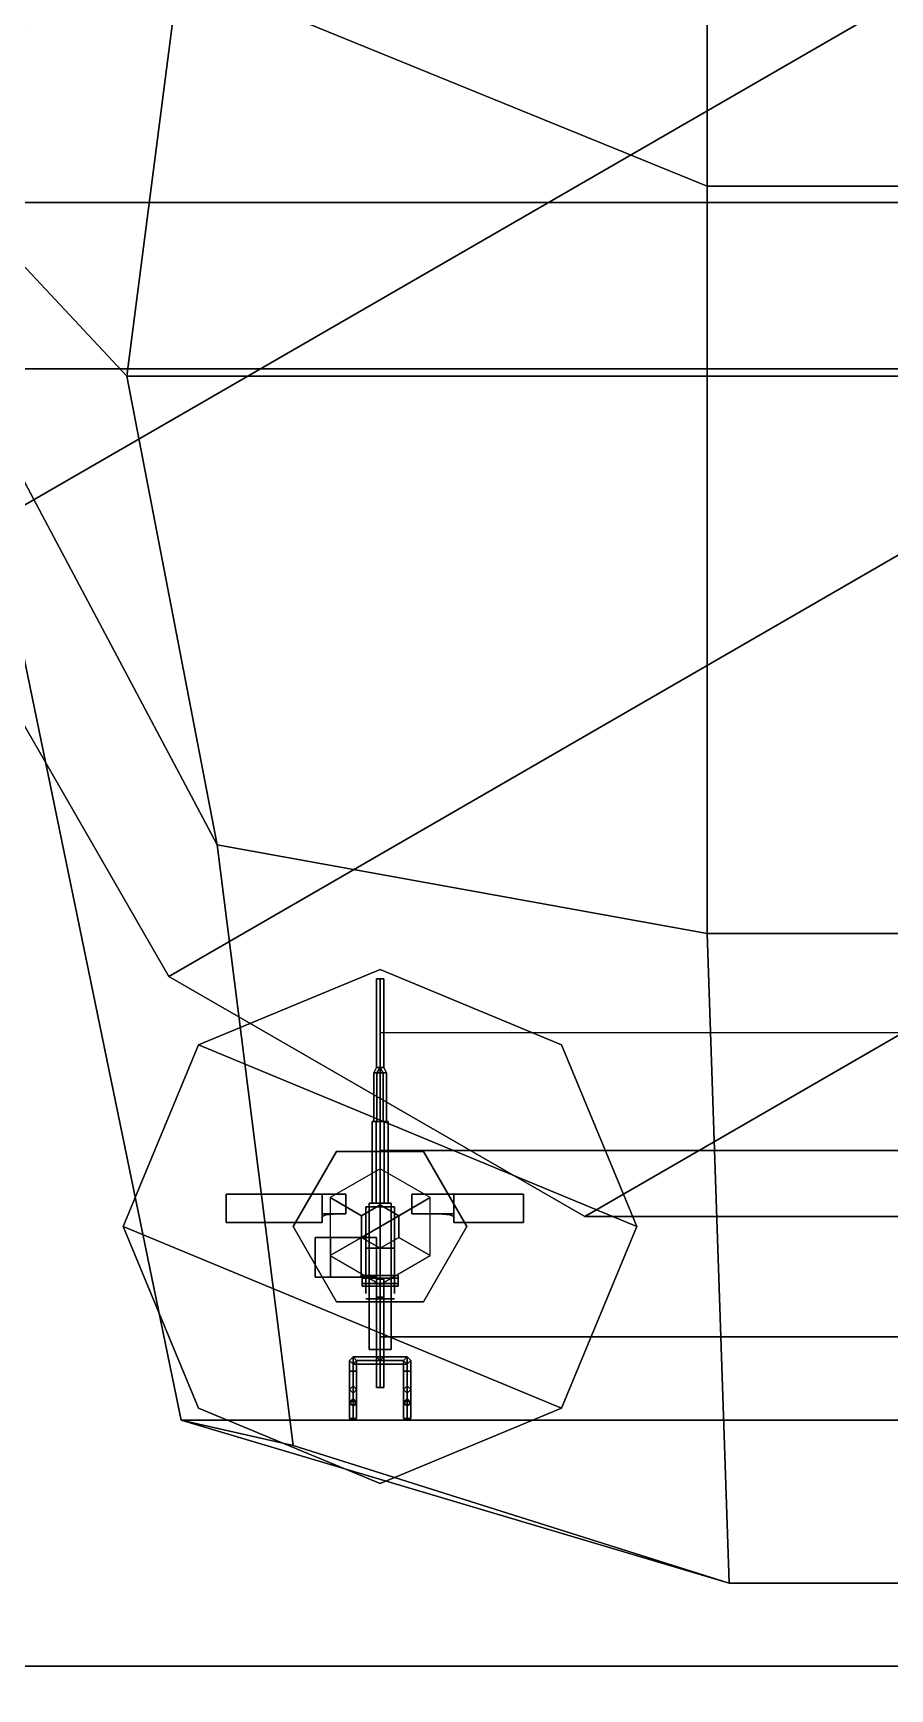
# Model space of a CAD drawing. Header units: millimetres. Extents: x -14 to 14, y -57 to 127.
# Drawn here: x -4.38 to 0.36, y 2.6 to 11.75 of the extents above; entities that cross this region are included whole.
import ezdxf

# ---------------------------------------------------------------- set-up
doc = ezdxf.new("R2010")
doc.units = ezdxf.units.MM
for name, color, linetype in [('barrel', 1, 'Continuous'), ('sleeve', 5, 'Continuous'), ('turret', 2, 'Continuous')]:
    doc.layers.add(name, color=color, linetype=linetype)

msp = doc.modelspace()

# ---------------------------------------------------------------- linework, layer by layer
for points in [[(-4.9552, 11.4877, 9.04), (1.3277, 15.1152, 9.04), (-1.3277, 15.1152, 9.04), (-3.6275, 13.7875, 9.04)], [(-4.9552, 8.8323, 9.04), (3.6275, 13.7875, 9.04), (1.3277, 15.1152, 9.04), (-4.9552, 11.4877, 9.04)], [(-3.6275, 6.5325, 9.04), (4.9552, 11.4877, 9.04), (3.6275, 13.7875, 9.04), (-4.9552, 8.8323, 9.04)], [(-3.6275, 13.7875, 3.99), (-4.9552, 11.4877, 3.99), (-4.9552, 11.4877, 9.04), (-3.6275, 13.7875, 9.04)], [(-12.39, 12.76, -4.35), (12.39, 12.76, -4.35), (12.39, 2.72, -4.35), (-12.39, 2.72, -4.35)], [(8.84, 12.76, 3.99), (-8.84, 12.76, 3.99), (-8.84, 2.72, 3.99), (8.84, 2.72, 3.99)], [(-1.3277, 5.2048, 9.04), (4.9552, 8.8323, 9.04), (4.9552, 11.4877, 9.04), (-3.6275, 6.5325, 9.04)], [(-4.9552, 8.8323, 3.99), (-3.6275, 6.5325, 3.99), (-3.6275, 6.5325, 9.04), (-4.9552, 8.8323, 9.04)], [(1.3277, 5.2048, 9.04), (3.6275, 6.5325, 9.04), (4.9552, 8.8323, 9.04), (-1.3277, 5.2048, 9.04)], [(-3.6275, 6.5325, 3.99), (-1.3277, 5.2048, 3.99), (-1.3277, 5.2048, 9.04), (-3.6275, 6.5325, 9.04)], [(-1.3277, 5.2048, 3.99), (1.3277, 5.2048, 3.99), (1.3277, 5.2048, 9.04), (-1.3277, 5.2048, 9.04)], [(-12.39, 2.72, -4.35), (12.39, 2.72, -4.35), (12.85, -7.26, -4.35), (-12.85, -7.26, -4.35)], [(8.84, 2.72, 3.99), (-8.84, 2.72, 3.99), (-9, -7.26, 3.99), (9, -7.26, 3.99)]]:
    msp.add_3dface(points)
at = {"layer": 'barrel'}
for points in [[(-2.4392, 6.52, 14.61), (-2.4592, 6.52, 14.59), (-2.4792, 6.52, 14.61), (-2.4592, 6.52, 14.63)], [(-2.4792, 6.52, 14.61), (-2.4592, 6.52, 14.59), (-2.4592, 6.03, 14.59), (-2.4792, 6.03, 14.61)], [(-2.4592, 6.52, 14.63), (-2.4792, 6.52, 14.61), (-2.4792, 6.03, 14.61), (-2.4592, 6.03, 14.63)], [(-2.4592, 6.52, 14.59), (-2.4392, 6.52, 14.61), (-2.4392, 6.03, 14.61), (-2.4592, 6.03, 14.59)], [(-2.4392, 6.52, 14.61), (-2.4592, 6.52, 14.63), (-2.4592, 6.03, 14.63), (-2.4392, 6.03, 14.61)]]:
    msp.add_3dface(points, dxfattribs=at)
at = {"layer": 'sleeve'}
for points in [[(-2.4592, 6.03, 14.63), (-2.4792, 6.03, 14.61), (-2.4942, 6, 14.61), (-2.4767, 6, 14.6403)], [(-2.4792, 6.03, 14.61), (-2.4592, 6.03, 14.59), (-2.4767, 6, 14.5797), (-2.4942, 6, 14.61)], [(-2.4767, 6, 14.6403), (-2.4942, 6, 14.61), (-2.4942, 5.73, 14.61), (-2.4767, 5.73, 14.6403)], [(-2.4942, 6, 14.61), (-2.4767, 6, 14.5797), (-2.4767, 5.73, 14.5797), (-2.4942, 5.73, 14.61)], [(-2.4592, 6.03, 14.63), (-2.4592, 6.03, 14.63), (-2.4767, 6, 14.6403), (-2.4417, 6, 14.6403)], [(-2.4592, 6.03, 14.59), (-2.4592, 6.03, 14.59), (-2.4417, 6, 14.5797), (-2.4767, 6, 14.5797)], [(-2.4767, 6, 14.5797), (-2.4417, 6, 14.5797), (-2.4417, 5.73, 14.5797), (-2.4767, 5.73, 14.5797)], [(-2.4417, 6, 14.6403), (-2.4767, 6, 14.6403), (-2.4767, 5.73, 14.6403), (-2.4417, 5.73, 14.6403)], [(-2.4392, 6.03, 14.61), (-2.4592, 6.03, 14.63), (-2.4417, 6, 14.6403), (-2.4242, 6, 14.61)], [(-2.4592, 6.03, 14.59), (-2.4392, 6.03, 14.61), (-2.4242, 6, 14.61), (-2.4417, 6, 14.5797)], [(-2.4242, 6, 14.61), (-2.4417, 6, 14.6403), (-2.4417, 5.73, 14.6403), (-2.4242, 5.73, 14.61)], [(-2.4417, 6, 14.5797), (-2.4242, 6, 14.61), (-2.4242, 5.73, 14.61), (-2.4417, 5.73, 14.5797)], [(-2.4142, 5.73, 14.61), (-2.5042, 5.73, 14.61), (-2.4817, 5.73, 14.649), (-2.4367, 5.73, 14.649)], [(-2.4817, 5.73, 14.649), (-2.5042, 5.73, 14.61), (-2.5042, 5.28, 14.61), (-2.4817, 5.28, 14.649)], [(-2.4367, 5.73, 14.571), (-2.4817, 5.73, 14.571), (-2.5042, 5.73, 14.61), (-2.4142, 5.73, 14.61)], [(-2.5042, 5.73, 14.61), (-2.4817, 5.73, 14.571), (-2.4817, 5.28, 14.571), (-2.5042, 5.28, 14.61)], [(-2.4817, 5.73, 14.571), (-2.4367, 5.73, 14.571), (-2.4367, 5.28, 14.571), (-2.4817, 5.28, 14.571)], [(-2.4367, 5.73, 14.649), (-2.4817, 5.73, 14.649), (-2.4817, 5.28, 14.649), (-2.4367, 5.28, 14.649)], [(-2.4142, 5.73, 14.61), (-2.4367, 5.73, 14.649), (-2.4367, 5.28, 14.649), (-2.4142, 5.28, 14.61)], [(-2.4367, 5.73, 14.571), (-2.4142, 5.73, 14.61), (-2.4142, 5.28, 14.61), (-2.4367, 5.28, 14.571)], [(-2.5192, 5.28, 14.68), (-2.5192, 5.28, 14.56), (-2.5192, 4.47, 14.56), (-2.5192, 4.47, 14.68)], [(-2.3992, 5.28, 14.68), (-2.3992, 5.28, 14.56), (-2.5192, 5.28, 14.56), (-2.5192, 5.28, 14.68)], [(-2.5192, 5.28, 14.56), (-2.3992, 5.28, 14.56), (-2.3992, 4.47, 14.56), (-2.5192, 4.47, 14.56)], [(-2.5192, 4.47, 14.68), (-2.3992, 4.47, 14.68), (-2.3992, 5.28, 14.68), (-2.5192, 5.28, 14.68)], [(-2.3992, 4.47, 14.68), (-2.3992, 4.47, 14.56), (-2.3992, 5.28, 14.56), (-2.3992, 5.28, 14.68)], [(-2.5642, 5.09, 14.5928), (-2.7342, 5.09, 14.5928), (-2.8192, 5.09, 14.74), (-2.4792, 5.09, 14.74)], [(-2.8192, 5.09, 14.74), (-2.7342, 5.09, 14.5928), (-2.7342, 4.87, 14.5928), (-2.8192, 4.87, 14.74)], [(-2.4792, 5.09, 14.74), (-2.8192, 5.09, 14.74), (-2.7342, 5.09, 14.8872), (-2.5642, 5.09, 14.8872)], [(-2.7342, 5.09, 14.8872), (-2.8192, 5.09, 14.74), (-2.8192, 4.87, 14.74), (-2.7342, 4.87, 14.8872)], [(-2.7342, 5.09, 14.5928), (-2.5642, 5.09, 14.5928), (-2.5642, 4.87, 14.5928), (-2.7342, 4.87, 14.5928)], [(-2.5642, 5.09, 14.8872), (-2.7342, 5.09, 14.8872), (-2.7342, 4.87, 14.8872), (-2.5642, 4.87, 14.8872)], [(-2.5642, 5.09, 14.5928), (-2.4792, 5.09, 14.74), (-2.4792, 4.87, 14.74), (-2.5642, 4.87, 14.5928)], [(-2.4792, 5.09, 14.74), (-2.5642, 5.09, 14.8872), (-2.5642, 4.87, 14.8872), (-2.4792, 4.87, 14.74)], [(-2.7342, 4.87, 14.5928), (-2.5642, 4.87, 14.5928), (-2.4792, 4.87, 14.74), (-2.8192, 4.87, 14.74)], [(-2.8192, 4.87, 14.74), (-2.4792, 4.87, 14.74), (-2.5642, 4.87, 14.8872), (-2.7342, 4.87, 14.8872)], [(-2.5592, 4.82, 14.6), (-2.5592, 4.88, 14.6), (-2.5592, 4.865, 14.574), (-2.5592, 4.835, 14.574)], [(-2.5592, 4.835, 14.626), (-2.5592, 4.865, 14.626), (-2.5592, 4.88, 14.6), (-2.5592, 4.82, 14.6)], [(-2.3592, 4.88, 14.6), (-2.3592, 4.865, 14.574), (-2.5592, 4.865, 14.574), (-2.5592, 4.88, 14.6)], [(-2.3592, 4.865, 14.626), (-2.3592, 4.88, 14.6), (-2.5592, 4.88, 14.6), (-2.5592, 4.865, 14.626)], [(-2.3592, 4.865, 14.574), (-2.3592, 4.835, 14.574), (-2.5592, 4.835, 14.574), (-2.5592, 4.865, 14.574)], [(-2.3592, 4.835, 14.626), (-2.3592, 4.865, 14.626), (-2.5592, 4.865, 14.626), (-2.5592, 4.835, 14.626)], [(-2.4792, 4.86, 14.54), (-2.4592, 4.86, 14.52), (-2.4592, 4.41, 14.52), (-2.4792, 4.43, 14.54)], [(-2.4592, 4.86, 14.56), (-2.4792, 4.86, 14.54), (-2.4792, 4.43, 14.54), (-2.4592, 4.41, 14.56)], [(-2.4592, 4.86, 14.52), (-2.4392, 4.86, 14.54), (-2.4392, 4.43, 14.54), (-2.4592, 4.41, 14.52)], [(-2.4392, 4.86, 14.54), (-2.4592, 4.86, 14.56), (-2.4592, 4.41, 14.56), (-2.4392, 4.43, 14.54)], [(-2.3592, 4.835, 14.574), (-2.3592, 4.865, 14.574), (-2.3592, 4.88, 14.6), (-2.3592, 4.82, 14.6)], [(-2.3592, 4.82, 14.6), (-2.3592, 4.88, 14.6), (-2.3592, 4.865, 14.626), (-2.3592, 4.835, 14.626)], [(-2.3592, 4.835, 14.574), (-2.3592, 4.82, 14.6), (-2.5592, 4.82, 14.6), (-2.5592, 4.835, 14.574)], [(-2.3592, 4.82, 14.6), (-2.3592, 4.835, 14.626), (-2.5592, 4.835, 14.626), (-2.5592, 4.82, 14.6)], [(-2.4392, 4.76, 14.93), (-2.4592, 4.76, 14.91), (-2.4792, 4.76, 14.93), (-2.4592, 4.76, 14.95)], [(-2.4792, 4.76, 14.93), (-2.4592, 4.76, 14.91), (-2.4592, 4.26, 14.91), (-2.4792, 4.26, 14.93)], [(-2.4592, 4.76, 14.95), (-2.4792, 4.76, 14.93), (-2.4792, 4.26, 14.93), (-2.4592, 4.26, 14.95)], [(-2.4592, 4.76, 14.91), (-2.4392, 4.76, 14.93), (-2.4392, 4.26, 14.93), (-2.4592, 4.26, 14.91)], [(-2.4392, 4.76, 14.93), (-2.4592, 4.76, 14.95), (-2.4592, 4.26, 14.95), (-2.4392, 4.26, 14.93)], [(-2.4992, 4.75, 14.9607), (-2.5392, 4.75, 15.03), (-2.3792, 4.75, 15.03), (-2.4192, 4.75, 14.9607)], [(-2.4192, 4.75, 14.9607), (-2.3792, 4.75, 15.03), (-2.5392, 4.75, 15.03), (-2.4992, 4.75, 14.9607)], [(-2.3792, 4.75, 15.03), (-2.4192, 4.75, 15.0993), (-2.4992, 4.75, 15.0993), (-2.5392, 4.75, 15.03)], [(-2.5392, 4.75, 15.03), (-2.4992, 4.75, 15.0993), (-2.4192, 4.75, 15.0993), (-2.3792, 4.75, 15.03)], [(-2.4592, 4.66, 14.68), (-2.4592, 4.51, 14.92), (-2.4592, 4.61, 14.92), (-2.4592, 4.75, 14.68)], [(-2.4592, 4.75, 14.68), (-2.4592, 4.61, 14.92), (-2.4592, 4.51, 14.92), (-2.4592, 4.66, 14.68)], [(-2.6092, 4.43, 14.54), (-2.6292, 4.41, 14.52), (-2.6292, 4.41, 14.72), (-2.6092, 4.43, 14.74)], [(-2.6092, 4.43, 14.74), (-2.6292, 4.41, 14.72), (-2.6292, 4.35, 14.78), (-2.6092, 4.35, 14.8)], [(-2.6292, 4.41, 14.52), (-2.6092, 4.39, 14.54), (-2.6092, 4.39, 14.7), (-2.6292, 4.41, 14.72)], [(-2.6292, 4.41, 14.72), (-2.6092, 4.39, 14.7), (-2.6092, 4.35, 14.76), (-2.6292, 4.35, 14.78)], [(-2.5892, 4.41, 14.52), (-2.6092, 4.43, 14.54), (-2.6092, 4.43, 14.74), (-2.5892, 4.41, 14.72)], [(-2.5892, 4.41, 14.52), (-2.6092, 4.43, 14.54), (-2.3092, 4.43, 14.54), (-2.3292, 4.41, 14.52)], [(-2.6092, 4.43, 14.54), (-2.5892, 4.41, 14.56), (-2.3292, 4.41, 14.56), (-2.3092, 4.43, 14.54)], [(-2.5892, 4.41, 14.72), (-2.6092, 4.43, 14.74), (-2.6092, 4.35, 14.8), (-2.5892, 4.35, 14.78)], [(-2.6092, 4.39, 14.54), (-2.5892, 4.41, 14.52), (-2.5892, 4.41, 14.72), (-2.6092, 4.39, 14.7)], [(-2.6092, 4.39, 14.54), (-2.5892, 4.41, 14.52), (-2.3292, 4.41, 14.52), (-2.3092, 4.39, 14.54)], [(-2.5892, 4.41, 14.56), (-2.6092, 4.39, 14.54), (-2.3092, 4.39, 14.54), (-2.3292, 4.41, 14.56)], [(-2.6092, 4.39, 14.7), (-2.5892, 4.41, 14.72), (-2.5892, 4.35, 14.78), (-2.6092, 4.35, 14.76)], [(-2.5192, 4.47, 14.56), (-2.3992, 4.47, 14.56), (-2.3992, 4.47, 14.68), (-2.5192, 4.47, 14.68)], [(-2.3092, 4.43, 14.54), (-2.3292, 4.41, 14.52), (-2.3292, 4.41, 14.72), (-2.3092, 4.43, 14.74)], [(-2.3092, 4.43, 14.74), (-2.3292, 4.41, 14.72), (-2.3292, 4.35, 14.78), (-2.3092, 4.35, 14.8)], [(-2.3292, 4.41, 14.52), (-2.3092, 4.39, 14.54), (-2.3092, 4.39, 14.7), (-2.3292, 4.41, 14.72)], [(-2.3292, 4.41, 14.72), (-2.3092, 4.39, 14.7), (-2.3092, 4.35, 14.76), (-2.3292, 4.35, 14.78)], [(-2.2892, 4.41, 14.52), (-2.3092, 4.43, 14.54), (-2.3092, 4.43, 14.74), (-2.2892, 4.41, 14.72)], [(-2.2892, 4.41, 14.72), (-2.3092, 4.43, 14.74), (-2.3092, 4.35, 14.8), (-2.2892, 4.35, 14.78)], [(-2.3092, 4.39, 14.54), (-2.2892, 4.41, 14.52), (-2.2892, 4.41, 14.72), (-2.3092, 4.39, 14.7)], [(-2.3092, 4.39, 14.7), (-2.2892, 4.41, 14.72), (-2.2892, 4.35, 14.78), (-2.3092, 4.35, 14.76)], [(-2.6292, 4.35, 14.78), (-2.6092, 4.35, 14.76), (-2.6092, 4.27, 14.76), (-2.6292, 4.25, 14.78)], [(-2.6092, 4.35, 14.8), (-2.6292, 4.35, 14.78), (-2.6292, 4.25, 14.78), (-2.6092, 4.27, 14.8)], [(-2.6092, 4.35, 14.76), (-2.5892, 4.35, 14.78), (-2.5892, 4.25, 14.78), (-2.6092, 4.27, 14.76)], [(-2.5892, 4.35, 14.78), (-2.6092, 4.35, 14.8), (-2.6092, 4.27, 14.8), (-2.5892, 4.25, 14.78)], [(-2.3292, 4.35, 14.78), (-2.3092, 4.35, 14.76), (-2.3092, 4.27, 14.76), (-2.3292, 4.25, 14.78)], [(-2.3092, 4.35, 14.8), (-2.3292, 4.35, 14.78), (-2.3292, 4.25, 14.78), (-2.3092, 4.27, 14.8)], [(-2.3092, 4.35, 14.76), (-2.2892, 4.35, 14.78), (-2.2892, 4.25, 14.78), (-2.3092, 4.27, 14.76)], [(-2.2892, 4.35, 14.78), (-2.3092, 4.35, 14.8), (-2.3092, 4.27, 14.8), (-2.2892, 4.25, 14.78)], [(-2.6092, 4.27, 14.7), (-2.6292, 4.25, 14.72), (-2.6292, 4.25, 14.83), (-2.6092, 4.27, 14.85)], [(-2.6092, 4.19, 14.64), (-2.6292, 4.17, 14.67), (-2.6292, 4.25, 14.72), (-2.6092, 4.27, 14.7)], [(-2.6092, 4.27, 14.85), (-2.6292, 4.25, 14.83), (-2.6292, 4.18, 14.88), (-2.6092, 4.2, 14.9)], [(-2.6292, 4.25, 14.72), (-2.6092, 4.23, 14.74), (-2.6092, 4.23, 14.81), (-2.6292, 4.25, 14.83)], [(-2.6292, 4.25, 14.83), (-2.6092, 4.23, 14.81), (-2.6092, 4.16, 14.86), (-2.6292, 4.18, 14.88)], [(-2.6292, 4.17, 14.67), (-2.6092, 4.16, 14.69), (-2.6092, 4.23, 14.74), (-2.6292, 4.25, 14.72)], [(-2.5892, 4.25, 14.72), (-2.6092, 4.27, 14.7), (-2.6092, 4.27, 14.85), (-2.5892, 4.25, 14.83)], [(-2.5892, 4.17, 14.67), (-2.6092, 4.19, 14.64), (-2.6092, 4.27, 14.7), (-2.5892, 4.25, 14.72)], [(-2.5892, 4.25, 14.83), (-2.6092, 4.27, 14.85), (-2.6092, 4.2, 14.9), (-2.5892, 4.18, 14.88)], [(-2.6092, 4.23, 14.74), (-2.5892, 4.25, 14.72), (-2.5892, 4.25, 14.83), (-2.6092, 4.23, 14.81)], [(-2.6092, 4.23, 14.81), (-2.5892, 4.25, 14.83), (-2.5892, 4.18, 14.88), (-2.6092, 4.16, 14.86)], [(-2.6092, 4.16, 14.69), (-2.5892, 4.17, 14.67), (-2.5892, 4.25, 14.72), (-2.6092, 4.23, 14.74)], [(-2.4592, 4.26, 14.95), (-2.4792, 4.26, 14.93), (-2.4592, 4.26, 14.91), (-2.4392, 4.26, 14.93)], [(-2.3092, 4.27, 14.7), (-2.3292, 4.25, 14.72), (-2.3292, 4.25, 14.83), (-2.3092, 4.27, 14.85)], [(-2.3092, 4.19, 14.64), (-2.3292, 4.17, 14.67), (-2.3292, 4.25, 14.72), (-2.3092, 4.27, 14.7)], [(-2.3092, 4.27, 14.85), (-2.3292, 4.25, 14.83), (-2.3292, 4.18, 14.88), (-2.3092, 4.2, 14.9)], [(-2.3292, 4.25, 14.72), (-2.3092, 4.23, 14.74), (-2.3092, 4.23, 14.81), (-2.3292, 4.25, 14.83)], [(-2.3292, 4.25, 14.83), (-2.3092, 4.23, 14.81), (-2.3092, 4.16, 14.86), (-2.3292, 4.18, 14.88)], [(-2.3292, 4.17, 14.67), (-2.3092, 4.16, 14.69), (-2.3092, 4.23, 14.74), (-2.3292, 4.25, 14.72)], [(-2.2892, 4.25, 14.72), (-2.3092, 4.27, 14.7), (-2.3092, 4.27, 14.85), (-2.2892, 4.25, 14.83)], [(-2.2892, 4.17, 14.67), (-2.3092, 4.19, 14.64), (-2.3092, 4.27, 14.7), (-2.2892, 4.25, 14.72)], [(-2.2892, 4.25, 14.83), (-2.3092, 4.27, 14.85), (-2.3092, 4.2, 14.9), (-2.2892, 4.18, 14.88)], [(-2.3092, 4.23, 14.74), (-2.2892, 4.25, 14.72), (-2.2892, 4.25, 14.83), (-2.3092, 4.23, 14.81)], [(-2.3092, 4.23, 14.81), (-2.2892, 4.25, 14.83), (-2.2892, 4.18, 14.88), (-2.3092, 4.16, 14.86)], [(-2.3092, 4.16, 14.69), (-2.2892, 4.17, 14.67), (-2.2892, 4.25, 14.72), (-2.3092, 4.23, 14.74)], [(-2.6292, 4.09, 14.88), (-2.6092, 4.09, 14.9), (-2.6092, 4.2, 14.9), (-2.6292, 4.18, 14.88)], [(-2.6092, 4.19, 14.64), (-2.5892, 4.17, 14.67), (-2.6092, 4.16, 14.69), (-2.6292, 4.17, 14.67)], [(-2.6092, 4.09, 14.86), (-2.6292, 4.09, 14.88), (-2.6292, 4.18, 14.88), (-2.6092, 4.16, 14.86)], [(-2.6092, 4.09, 14.9), (-2.5892, 4.09, 14.88), (-2.5892, 4.18, 14.88), (-2.6092, 4.2, 14.9)], [(-2.5892, 4.09, 14.88), (-2.6092, 4.09, 14.86), (-2.6092, 4.16, 14.86), (-2.5892, 4.18, 14.88)], [(-2.3292, 4.09, 14.88), (-2.3092, 4.09, 14.9), (-2.3092, 4.2, 14.9), (-2.3292, 4.18, 14.88)], [(-2.3092, 4.19, 14.64), (-2.2892, 4.17, 14.67), (-2.3092, 4.16, 14.69), (-2.3292, 4.17, 14.67)], [(-2.3092, 4.09, 14.86), (-2.3292, 4.09, 14.88), (-2.3292, 4.18, 14.88), (-2.3092, 4.16, 14.86)], [(-2.3092, 4.09, 14.9), (-2.2892, 4.09, 14.88), (-2.2892, 4.18, 14.88), (-2.3092, 4.2, 14.9)], [(-2.2892, 4.09, 14.88), (-2.3092, 4.09, 14.86), (-2.3092, 4.16, 14.86), (-2.2892, 4.18, 14.88)], [(-2.6092, 4.09, 14.86), (-2.5892, 4.09, 14.88), (-2.6092, 4.09, 14.9), (-2.6292, 4.09, 14.88)], [(-2.3092, 4.09, 14.86), (-2.2892, 4.09, 14.88), (-2.3092, 4.09, 14.9), (-2.3292, 4.09, 14.88)]]:
    msp.add_3dface(points, dxfattribs=at)
at = {"layer": 'turret'}
for points in [[(-0.65, 10.9, 11.77), (-0.65, 11.95, 11.62), (-2.5, 13.38, 11.13), (-3.57, 12.09, 11.2)], [(-4.76, 10.81, 9.04), (-4.2, 12.48, 9.04), (4.2, 12.48, 9.04), (4.76, 10.81, 9.04)], [(-3.57, 12.09, 11.2), (-4.2, 12.48, 9.04), (-4.76, 10.81, 9.04), (-3.86, 9.85, 11.24)], [(-0.65, 9.85, 11.77), (-0.65, 10.9, 11.77), (-3.57, 12.09, 11.2), (-3.86, 9.85, 11.24)], [(-0.65, 11.95, 11.62), (-0.65, 10.9, 11.77), (0.65, 10.9, 11.77), (0.65, 11.95, 11.62)], [(-0.65, 10.9, 11.77), (-0.65, 9.85, 11.77), (0.65, 9.85, 11.77), (0.65, 10.9, 11.77)], [(-4.76, 9.89, 9.04), (-4.76, 10.81, 9.04), (4.76, 10.81, 9.04), (4.76, 9.89, 9.04)], [(-3.86, 9.85, 11.24), (-4.76, 10.81, 9.04), (-4.76, 9.89, 9.04), (-3.36, 7.26, 11.61)], [(-3.56, 4.08, 9.04), (-4.76, 9.89, 9.04), (4.76, 9.89, 9.04), (3.56, 4.08, 9.04)], [(-3.36, 7.26, 11.61), (-4.76, 9.89, 9.04), (-3.56, 4.08, 9.04), (-2.94, 3.94, 11.61)], [(-0.65, 6.77, 12.08), (-0.65, 9.85, 11.77), (-3.86, 9.85, 11.24), (-3.36, 7.26, 11.61)], [(-0.65, 9.85, 11.77), (-0.65, 6.77, 12.08), (0.65, 6.77, 12.08), (0.65, 9.85, 11.77)], [(-0.53, 3.18, 12.08), (-0.65, 6.77, 12.08), (-3.36, 7.26, 11.61), (-2.94, 3.94, 11.61)], [(-0.65, 6.77, 12.08), (-0.53, 3.18, 12.08), (0.53, 3.18, 12.08), (0.65, 6.77, 12.08)], [(-3.4641, 6.1541, 13.91), (-2.46, 6.57, 13.91), (-2.46, 6.57, 13.1), (-3.4641, 6.1541, 13.1)], [(-2.46, 6.57, 13.91), (-3.4641, 6.1541, 13.91), (-3.4641, 6.1541, 13.1), (-2.46, 6.57, 13.1)], [(-1.04, 5.15, 13.1), (-3.4641, 6.1541, 13.1), (-2.46, 6.57, 13.1), (-1.4559, 6.1541, 13.1)], [(-3.4641, 6.1541, 13.1), (-1.04, 5.15, 13.1), (-1.4559, 6.1541, 13.1), (-2.46, 6.57, 13.1)], [(-2.46, 6.57, 13.91), (-1.4559, 6.1541, 13.91), (-1.4559, 6.1541, 13.1), (-2.46, 6.57, 13.1)], [(-1.4559, 6.1541, 13.91), (-2.46, 6.57, 13.91), (-2.46, 6.57, 13.1), (-1.4559, 6.1541, 13.1)], [(-3.88, 5.15, 13.91), (-3.4641, 6.1541, 13.91), (-3.4641, 6.1541, 13.1), (-3.88, 5.15, 13.1)], [(-3.4641, 6.1541, 13.91), (-3.88, 5.15, 13.91), (-3.88, 5.15, 13.1), (-3.4641, 6.1541, 13.1)], [(-1.4559, 4.1459, 13.1), (-3.88, 5.15, 13.1), (-3.4641, 6.1541, 13.1), (-1.04, 5.15, 13.1)], [(-3.88, 5.15, 13.1), (-1.4559, 4.1459, 13.1), (-1.04, 5.15, 13.1), (-3.4641, 6.1541, 13.1)], [(2.46, 5.57, 12.54), (2.46, 6.22, 11.76), (-2.46, 6.22, 11.76), (-2.46, 5.57, 12.54)], [(-2.46, 5.57, 12.54), (-2.46, 6.22, 11.76), (-2.46, 4.54, 11.76), (-2.46, 4.54, 12.54)], [(-1.4559, 6.1541, 13.91), (-1.04, 5.15, 13.91), (-1.04, 5.15, 13.1), (-1.4559, 6.1541, 13.1)], [(-1.04, 5.15, 13.91), (-1.4559, 6.1541, 13.91), (-1.4559, 6.1541, 13.1), (-1.04, 5.15, 13.1)], [(-2.7, 5.5657, 11.72), (-2.94, 5.15, 11.68), (-2.94, 5.15, 13.1), (-2.7, 5.5657, 13.1)], [(-2.22, 5.5657, 11.8), (-2.7, 5.5657, 11.72), (-2.7, 5.5657, 13.1), (-2.22, 5.5657, 13.1)], [(2.46, 4.54, 12.54), (2.46, 5.57, 12.54), (-2.46, 5.57, 12.54), (-2.46, 4.54, 12.54)], [(-1.98, 5.15, 12.54), (-2.22, 5.5657, 11.8), (-2.22, 5.5657, 13.1), (-1.98, 5.15, 13.1)], [(-2.5631, 5.21, 14.38), (-2.4592, 5.27, 14.38), (-2.4592, 5.47, 13.1), (-2.7363, 5.31, 13.1)], [(-2.4592, 5.27, 14.38), (-2.3553, 5.21, 14.38), (-2.182, 5.31, 13.1), (-2.4592, 5.47, 13.1)], [(-2.7791, 5.3286, 14.2676), (-2.7791, 5.172, 15.1556), (-3.31, 5.172, 15.1556), (-3.31, 5.3286, 14.2676)], [(-3.31, 5.3286, 14.2676), (-3.31, 5.172, 15.1556), (-2.7791, 5.172, 15.1556), (-2.7791, 5.3286, 14.2676)], [(-2.6482, 5.3286, 14.2676), (-2.6482, 5.22, 14.8835), (-2.7791, 5.22, 14.8835), (-2.7791, 5.3286, 14.2676)], [(-2.7791, 5.3286, 14.2676), (-2.7791, 5.22, 14.8835), (-2.6482, 5.22, 14.8835), (-2.6482, 5.3286, 14.2676)], [(-2.5631, 5.09, 14.38), (-2.5631, 5.21, 14.38), (-2.7363, 5.31, 13.1), (-2.7363, 4.99, 13.1)], [(-2.3553, 5.21, 14.38), (-2.3553, 5.09, 14.38), (-2.182, 4.99, 13.1), (-2.182, 5.31, 13.1)], [(-2.2846, 5.3286, 14.2676), (-2.2846, 5.22, 14.8835), (-2.0519, 5.22, 14.8835), (-2.0519, 5.3286, 14.2676)], [(-2.0519, 5.3286, 14.2676), (-2.0519, 5.22, 14.8835), (-2.2846, 5.22, 14.8835), (-2.2846, 5.3286, 14.2676)], [(-2.0519, 5.3286, 14.2676), (-2.0519, 5.172, 15.1556), (-1.6665, 5.172, 15.1556), (-1.6665, 5.3286, 14.2676)], [(-1.6665, 5.3286, 14.2676), (-1.6665, 5.172, 15.1556), (-2.0519, 5.172, 15.1556), (-2.0519, 5.3286, 14.2676)], [(-2.6992, 5.22, 14.8835), (-2.7573, 5.2149, 14.9121), (-2.7791, 5.2048, 14.9694), (-2.7791, 5.22, 14.8835)], [(-2.7791, 5.22, 14.8835), (-2.7791, 5.2048, 14.9694), (-2.7573, 5.2149, 14.9121), (-2.6992, 5.22, 14.8835)], [(-2.4592, 5.27, 14.48), (-2.5631, 5.21, 14.48), (-2.5631, 5.09, 14.48), (-2.3553, 5.21, 14.48)], [(-2.4592, 5.27, 14.38), (-2.5631, 5.21, 14.38), (-2.5631, 5.21, 14.48), (-2.4592, 5.27, 14.48)], [(-2.5392, 5.02, 14.5), (-2.5392, 5.21, 14.57), (-2.5392, 5.26, 14.48), (-2.5392, 5.03, 14.48)], [(-2.5392, 5.03, 14.48), (-2.5392, 5.26, 14.48), (-2.5392, 5.21, 14.57), (-2.5392, 5.02, 14.5)], [(-2.3792, 5.03, 14.48), (-2.3792, 5.26, 14.48), (-2.5392, 5.26, 14.48), (-2.5392, 5.03, 14.48)], [(-2.5392, 5.03, 14.48), (-2.5392, 5.26, 14.48), (-2.3792, 5.26, 14.48), (-2.3792, 5.03, 14.48)], [(-2.3553, 5.21, 14.38), (-2.4592, 5.27, 14.38), (-2.4592, 5.27, 14.48), (-2.3553, 5.21, 14.48)], [(-2.3792, 5.03, 14.48), (-2.3792, 5.26, 14.48), (-2.3792, 5.21, 14.57), (-2.3792, 5.02, 14.5)], [(-2.3792, 5.02, 14.5), (-2.3792, 5.21, 14.57), (-2.3792, 5.26, 14.48), (-2.3792, 5.03, 14.48)], [(-2.0519, 5.22, 14.8835), (-2.0519, 5.2048, 14.9694), (-2.0738, 5.2149, 14.9121), (-2.1319, 5.22, 14.8835)], [(-2.1319, 5.22, 14.8835), (-2.0738, 5.2149, 14.9121), (-2.0519, 5.2048, 14.9694), (-2.0519, 5.22, 14.8835)], [(-3.4641, 4.1459, 13.91), (-3.88, 5.15, 13.91), (-3.88, 5.15, 13.1), (-3.4641, 4.1459, 13.1)], [(-3.88, 5.15, 13.91), (-3.4641, 4.1459, 13.91), (-3.4641, 4.1459, 13.1), (-3.88, 5.15, 13.1)], [(-2.46, 3.73, 13.1), (-3.4641, 4.1459, 13.1), (-3.88, 5.15, 13.1), (-1.4559, 4.1459, 13.1)], [(-3.4641, 4.1459, 13.1), (-2.46, 3.73, 13.1), (-1.4559, 4.1459, 13.1), (-3.88, 5.15, 13.1)], [(-2.94, 5.15, 11.68), (-2.7, 4.7343, 11.72), (-2.7, 4.7343, 13.1), (-2.94, 5.15, 13.1)], [(-2.3553, 5.21, 14.48), (-2.5631, 5.09, 14.48), (-2.4592, 5.03, 14.48), (-2.3553, 5.09, 14.48)], [(-2.5631, 5.21, 14.38), (-2.5631, 5.09, 14.38), (-2.5631, 5.09, 14.48), (-2.5631, 5.21, 14.48)], [(-2.5392, 5.02, 14.5), (-2.5392, 5.21, 14.57), (-2.5392, 4.92, 14.62), (-2.5392, 4.9, 14.56)], [(-2.5392, 4.9, 14.56), (-2.5392, 4.92, 14.62), (-2.5392, 5.21, 14.57), (-2.5392, 5.02, 14.5)], [(-2.3792, 5.02, 14.5), (-2.3792, 5.21, 14.57), (-2.3792, 4.92, 14.62), (-2.3792, 4.9, 14.56)], [(-2.3792, 4.9, 14.56), (-2.3792, 4.92, 14.62), (-2.3792, 5.21, 14.57), (-2.3792, 5.02, 14.5)], [(-2.3553, 5.09, 14.38), (-2.3553, 5.21, 14.38), (-2.3553, 5.21, 14.48), (-2.3553, 5.09, 14.48)], [(-2.22, 4.7343, 11.8), (-1.98, 5.15, 12.54), (-1.98, 5.15, 13.1), (-2.22, 4.7343, 13.1)], [(-1.04, 5.15, 13.91), (-1.4559, 4.1459, 13.91), (-1.4559, 4.1459, 13.1), (-1.04, 5.15, 13.1)], [(-1.4559, 4.1459, 13.91), (-1.04, 5.15, 13.91), (-1.04, 5.15, 13.1), (-1.4559, 4.1459, 13.1)], [(-2.4592, 5.03, 14.38), (-2.5631, 5.09, 14.38), (-2.7363, 4.99, 13.1), (-2.4592, 4.83, 13.1)], [(-2.5631, 5.09, 14.38), (-2.4592, 5.03, 14.38), (-2.4592, 5.03, 14.48), (-2.5631, 5.09, 14.48)], [(-2.4592, 5.03, 14.38), (-2.3553, 5.09, 14.38), (-2.3553, 5.09, 14.48), (-2.4592, 5.03, 14.48)], [(-2.3553, 5.09, 14.38), (-2.4592, 5.03, 14.38), (-2.4592, 4.83, 13.1), (-2.182, 4.99, 13.1)], [(-2.5392, 4.83, 14.54), (-2.5392, 4.85, 14.67), (-2.5392, 4.92, 14.62), (-2.5392, 4.9, 14.56)], [(-2.5392, 4.9, 14.56), (-2.5392, 4.92, 14.62), (-2.5392, 4.85, 14.67), (-2.5392, 4.83, 14.54)], [(-2.5392, 4.78, 14.58), (-2.5392, 4.78, 14.63), (-2.5392, 4.85, 14.67), (-2.5392, 4.83, 14.54)], [(-2.5392, 4.83, 14.54), (-2.5392, 4.85, 14.67), (-2.5392, 4.78, 14.63), (-2.5392, 4.78, 14.58)], [(-2.3792, 4.9, 14.56), (-2.3792, 4.92, 14.62), (-2.3792, 4.85, 14.67), (-2.3792, 4.83, 14.54)], [(-2.3792, 4.83, 14.54), (-2.3792, 4.85, 14.67), (-2.3792, 4.92, 14.62), (-2.3792, 4.9, 14.56)], [(-2.3792, 4.78, 14.58), (-2.3792, 4.78, 14.63), (-2.3792, 4.85, 14.67), (-2.3792, 4.83, 14.54)], [(-2.3792, 4.83, 14.54), (-2.3792, 4.85, 14.67), (-2.3792, 4.78, 14.63), (-2.3792, 4.78, 14.58)], [(-2.7, 4.7343, 11.72), (-2.22, 4.7343, 11.8), (-2.22, 4.7343, 13.1), (-2.7, 4.7343, 13.1)], [(-2.46, 4.54, 12.54), (-2.46, 4.54, 11.76), (2.46, 4.54, 11.76), (2.46, 4.54, 12.54)], [(-2.46, 3.73, 13.91), (-3.4641, 4.1459, 13.91), (-3.4641, 4.1459, 13.1), (-2.46, 3.73, 13.1)], [(-3.4641, 4.1459, 13.91), (-2.46, 3.73, 13.91), (-2.46, 3.73, 13.1), (-3.4641, 4.1459, 13.1)], [(-1.4559, 4.1459, 13.91), (-2.46, 3.73, 13.91), (-2.46, 3.73, 13.1), (-1.4559, 4.1459, 13.1)], [(-2.46, 3.73, 13.91), (-1.4559, 4.1459, 13.91), (-1.4559, 4.1459, 13.1), (-2.46, 3.73, 13.1)], [(-0.53, 3.18, 9.04), (-3.56, 4.08, 9.04), (3.56, 4.08, 9.04), (0.53, 3.18, 9.04)], [(-2.94, 3.94, 11.61), (-3.56, 4.08, 9.04), (-0.53, 3.18, 9.04), (-0.53, 3.18, 12.08)], [(-0.53, 3.18, 12.08), (-0.53, 3.18, 9.04), (0.53, 3.18, 9.04), (0.53, 3.18, 12.08)]]:
    msp.add_3dface(points, dxfattribs=at)

doc.saveas('drawing.dxf')
